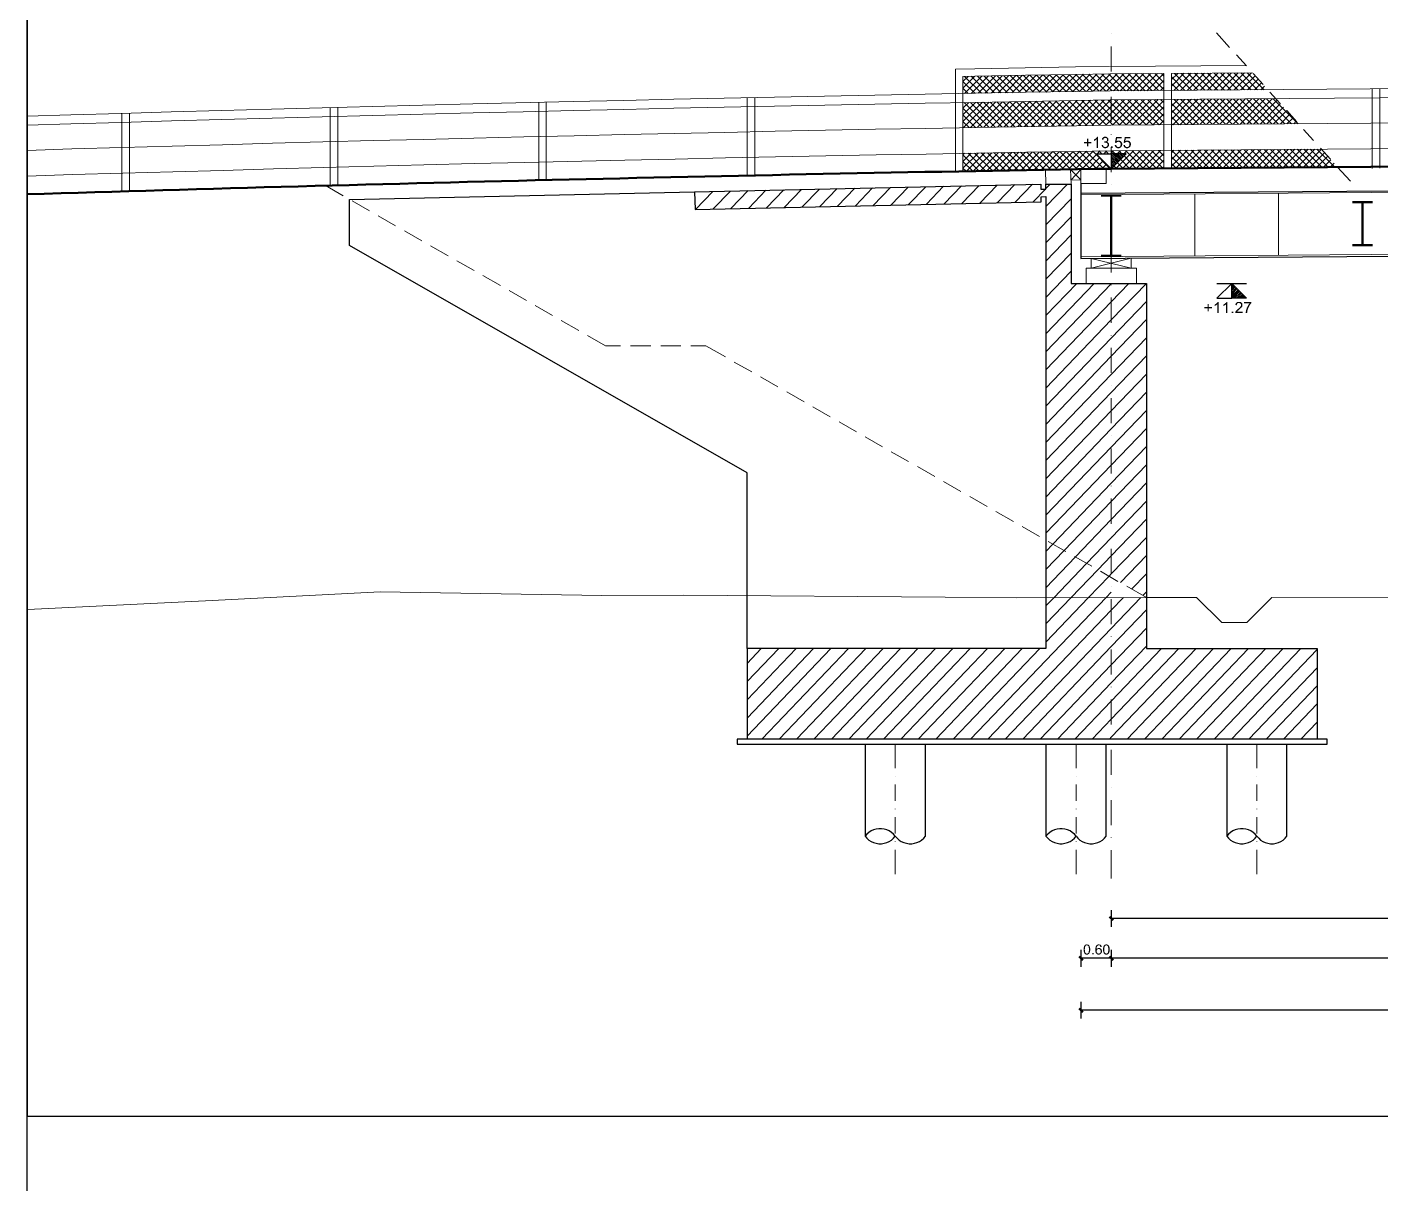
# Model space of a CAD drawing. Header units: millimetres. Extents: x 0.3 to 47.5, y 0.1 to 28.
# Drawn here: x 0.25 to 10.87, y 13.9 to 22.97 of the extents above; entities that cross this region are included whole.
import ezdxf

# ---------------------------------------------------------------- set-up
doc = ezdxf.new("R2010")
doc.units = ezdxf.units.MM
doc.layers.add('PDF _Geometria', color=7, linetype='Continuous')
doc.layers.add('PDF _Riempimenti solidi', color=7, linetype='Continuous')

msp = doc.modelspace()

# ---------------------------------------------------------------- hatches: boundary and pattern name
at = {"layer": 'PDF _Riempimenti solidi', "transparency": 33554559}
for points in [[(8.571, 22.092), (8.561, 22.092), (8.561, 22.067), (8.537, 22.067), (8.537, 22.057), (8.561, 22.057), (8.561, 22.033), (8.571, 22.033), (8.571, 22.057), (8.595, 22.057), (8.595, 22.067), (8.571, 22.067)], [(8.623, 22.089), (8.621, 22.088), (8.618, 22.087), (8.616, 22.086), (8.616, 22.075), (8.617, 22.075), (8.618, 22.076), (8.62, 22.077), (8.623, 22.078), (8.625, 22.079), (8.63, 22.082), (8.632, 22.084), (8.634, 22.085), (8.636, 22.087), (8.638, 22.088)], [(8.648, 22.107), (8.641, 22.107), (8.64, 22.106), (8.639, 22.103), (8.634, 22.098), (8.632, 22.096), (8.631, 22.095), (8.628, 22.093), (8.627, 22.092), (8.625, 22.091), (8.623, 22.089), (8.638, 22.088), (8.638, 22.019), (8.648, 22.019)], [(8.684, 22.1), (8.683, 22.098), (8.682, 22.097), (8.68, 22.094), (8.679, 22.092), (8.678, 22.09), (8.678, 22.087), (8.678, 22.085), (8.688, 22.083), (8.688, 22.084), (8.689, 22.087), (8.691, 22.092), (8.692, 22.093), (8.693, 22.095), (8.695, 22.096), (8.697, 22.097), (8.699, 22.098), (8.702, 22.098), (8.704, 22.099)], [(8.703, 22.107), (8.699, 22.107), (8.697, 22.107), (8.694, 22.107), (8.692, 22.106), (8.69, 22.104), (8.688, 22.103), (8.686, 22.102), (8.684, 22.1), (8.704, 22.099), (8.706, 22.099), (8.708, 22.098), (8.711, 22.097), (8.713, 22.097), (8.714, 22.095), (8.715, 22.094), (8.717, 22.092), (8.718, 22.09), (8.718, 22.087), (8.718, 22.082), (8.718, 22.079), (8.716, 22.077), (8.715, 22.075), (8.713, 22.074), (8.712, 22.073), (8.71, 22.072), (8.708, 22.072), (8.705, 22.071), (8.703, 22.071), (8.7, 22.07), (8.722, 22.069), (8.723, 22.071), (8.725, 22.072), (8.727, 22.074), (8.727, 22.076), (8.728, 22.077), (8.729, 22.08), (8.729, 22.089), (8.728, 22.092), (8.727, 22.094), (8.727, 22.097), (8.726, 22.097), (8.725, 22.098), (8.723, 22.101), (8.721, 22.102), (8.719, 22.103), (8.717, 22.105), (8.716, 22.105), (8.713, 22.107), (8.711, 22.107), (8.708, 22.107), (8.706, 22.107)], [(8.833, 22.106), (8.789, 22.106), (8.78, 22.061), (8.791, 22.059), (8.792, 22.061), (8.795, 22.064), (8.797, 22.066), (8.799, 22.067), (8.802, 22.067), (8.804, 22.068), (8.807, 22.068), (8.829, 22.07), (8.828, 22.072), (8.793, 22.072), (8.797, 22.096), (8.833, 22.096)], [(8.809, 22.077), (8.804, 22.077), (8.799, 22.076), (8.797, 22.075), (8.795, 22.073), (8.793, 22.072), (8.828, 22.072), (8.825, 22.072), (8.823, 22.074), (8.821, 22.075), (8.819, 22.076), (8.814, 22.077), (8.812, 22.077)], [(8.901, 22.106), (8.858, 22.106), (8.848, 22.061), (8.859, 22.059), (8.86, 22.061), (8.863, 22.064), (8.866, 22.066), (8.867, 22.067), (8.87, 22.067), (8.873, 22.068), (8.875, 22.068), (8.898, 22.07), (8.896, 22.072), (8.861, 22.072), (8.866, 22.096), (8.901, 22.096)], [(8.878, 22.077), (8.873, 22.077), (8.867, 22.076), (8.866, 22.075), (8.863, 22.073), (8.861, 22.072), (8.896, 22.072), (8.893, 22.072), (8.892, 22.074), (8.889, 22.075), (8.888, 22.076), (8.882, 22.077), (8.88, 22.077)], [(8.687, 22.044), (8.676, 22.042), (8.676, 22.041), (8.677, 22.039), (8.678, 22.037), (8.678, 22.034), (8.679, 22.032), (8.68, 22.03), (8.682, 22.028), (8.683, 22.026), (8.704, 22.027), (8.702, 22.027), (8.699, 22.027), (8.698, 22.028), (8.695, 22.029), (8.693, 22.031), (8.692, 22.032), (8.69, 22.034), (8.689, 22.036), (8.688, 22.038), (8.687, 22.041)], [(8.726, 22.062), (8.705, 22.062), (8.707, 22.062), (8.709, 22.062), (8.712, 22.061), (8.713, 22.06), (8.716, 22.059), (8.718, 22.057), (8.718, 22.056), (8.72, 22.054), (8.721, 22.052), (8.722, 22.05), (8.723, 22.047), (8.723, 22.042), (8.722, 22.04), (8.721, 22.037), (8.72, 22.036), (8.718, 22.033), (8.717, 22.032), (8.715, 22.03), (8.713, 22.029), (8.711, 22.027), (8.709, 22.027), (8.707, 22.027), (8.704, 22.027), (8.683, 22.026), (8.685, 22.024), (8.686, 22.023), (8.687, 22.022), (8.69, 22.021), (8.692, 22.02), (8.694, 22.019), (8.697, 22.018), (8.699, 22.018), (8.702, 22.017), (8.708, 22.017), (8.711, 22.018), (8.713, 22.019), (8.716, 22.019), (8.718, 22.02), (8.72, 22.022), (8.722, 22.022), (8.723, 22.024), (8.725, 22.026), (8.726, 22.026), (8.727, 22.027), (8.729, 22.03), (8.73, 22.032), (8.732, 22.033), (8.733, 22.036), (8.733, 22.038), (8.733, 22.04), (8.733, 22.042), (8.734, 22.045), (8.734, 22.046), (8.733, 22.048), (8.733, 22.051), (8.733, 22.053), (8.732, 22.056), (8.731, 22.057), (8.729, 22.059), (8.728, 22.062)], [(8.698, 22.071), (8.698, 22.061), (8.701, 22.062), (8.703, 22.062), (8.705, 22.062), (8.726, 22.062), (8.724, 22.064), (8.723, 22.065), (8.72, 22.067), (8.718, 22.067), (8.719, 22.068), (8.722, 22.069), (8.7, 22.07)], [(8.79, 22.043), (8.778, 22.042), (8.778, 22.041), (8.779, 22.038), (8.78, 22.036), (8.781, 22.034), (8.782, 22.032), (8.782, 22.03), (8.784, 22.027), (8.786, 22.026), (8.788, 22.024), (8.788, 22.023), (8.791, 22.022), (8.793, 22.021), (8.794, 22.02), (8.797, 22.019), (8.799, 22.018), (8.802, 22.018), (8.804, 22.017), (8.81, 22.017), (8.812, 22.018), (8.814, 22.018), (8.817, 22.019), (8.819, 22.02), (8.821, 22.021), (8.823, 22.022), (8.827, 22.025), (8.828, 22.027), (8.804, 22.027), (8.802, 22.027), (8.8, 22.028), (8.797, 22.029), (8.796, 22.031), (8.794, 22.032), (8.793, 22.034), (8.792, 22.036), (8.791, 22.038), (8.79, 22.041)], [(8.829, 22.07), (8.807, 22.068), (8.808, 22.068), (8.81, 22.067), (8.812, 22.067), (8.814, 22.067), (8.817, 22.066), (8.818, 22.064), (8.82, 22.062), (8.821, 22.062), (8.823, 22.06), (8.823, 22.058), (8.824, 22.056), (8.825, 22.053), (8.825, 22.051), (8.826, 22.048), (8.825, 22.045), (8.825, 22.042), (8.824, 22.041), (8.823, 22.038), (8.823, 22.036), (8.822, 22.034), (8.82, 22.032), (8.82, 22.032), (8.818, 22.03), (8.816, 22.029), (8.814, 22.028), (8.812, 22.027), (8.809, 22.027), (8.807, 22.027), (8.828, 22.027), (8.83, 22.028), (8.83, 22.029), (8.832, 22.031), (8.833, 22.032), (8.834, 22.035), (8.835, 22.037), (8.836, 22.039), (8.836, 22.042), (8.837, 22.044), (8.837, 22.055), (8.835, 22.06), (8.834, 22.062), (8.833, 22.064), (8.832, 22.066), (8.831, 22.068)], [(8.858, 22.043), (8.847, 22.042), (8.847, 22.041), (8.848, 22.038), (8.848, 22.036), (8.849, 22.034), (8.85, 22.032), (8.851, 22.03), (8.852, 22.027), (8.854, 22.026), (8.856, 22.024), (8.857, 22.023), (8.859, 22.022), (8.861, 22.021), (8.863, 22.02), (8.865, 22.019), (8.867, 22.018), (8.87, 22.018), (8.873, 22.017), (8.878, 22.017), (8.881, 22.018), (8.882, 22.018), (8.885, 22.019), (8.888, 22.02), (8.889, 22.021), (8.892, 22.022), (8.897, 22.027), (8.873, 22.027), (8.87, 22.027), (8.868, 22.028), (8.866, 22.029), (8.864, 22.031), (8.863, 22.032), (8.862, 22.034), (8.86, 22.036), (8.859, 22.038), (8.858, 22.041)], [(8.898, 22.07), (8.875, 22.068), (8.876, 22.068), (8.878, 22.067), (8.881, 22.067), (8.882, 22.067), (8.885, 22.066), (8.887, 22.064), (8.888, 22.062), (8.889, 22.062), (8.891, 22.06), (8.892, 22.058), (8.893, 22.056), (8.893, 22.053), (8.893, 22.051), (8.894, 22.048), (8.893, 22.045), (8.893, 22.042), (8.893, 22.041), (8.892, 22.038), (8.891, 22.036), (8.89, 22.034), (8.888, 22.032), (8.888, 22.032), (8.886, 22.03), (8.884, 22.029), (8.882, 22.028), (8.88, 22.027), (8.878, 22.027), (8.875, 22.027), (8.897, 22.027), (8.898, 22.028), (8.898, 22.029), (8.9, 22.031), (8.902, 22.032), (8.903, 22.035), (8.903, 22.037), (8.904, 22.039), (8.904, 22.042), (8.905, 22.044), (8.905, 22.055), (8.903, 22.06), (8.903, 22.062), (8.902, 22.064), (8.9, 22.066), (8.899, 22.068)], [(9.593, 20.813), (9.586, 20.813), (9.585, 20.812), (9.584, 20.809), (9.579, 20.804), (9.577, 20.802), (9.576, 20.801), (9.573, 20.799), (9.572, 20.797), (9.57, 20.797), (9.568, 20.795), (9.583, 20.794), (9.583, 20.725), (9.593, 20.725)], [(9.662, 20.813), (9.654, 20.813), (9.653, 20.812), (9.653, 20.809), (9.648, 20.804), (9.645, 20.802), (9.644, 20.801), (9.642, 20.799), (9.64, 20.797), (9.638, 20.797), (9.636, 20.795), (9.651, 20.794), (9.651, 20.725), (9.662, 20.725)], [(9.775, 20.805), (9.753, 20.805), (9.753, 20.805), (9.757, 20.804), (9.758, 20.804), (9.761, 20.802), (9.763, 20.802), (9.764, 20.8), (9.765, 20.8), (9.767, 20.798), (9.768, 20.797), (9.768, 20.794), (9.769, 20.792), (9.769, 20.787), (9.768, 20.786), (9.768, 20.783), (9.767, 20.781), (9.766, 20.778), (9.764, 20.777), (9.763, 20.775), (9.762, 20.773), (9.761, 20.772), (9.756, 20.767), (9.754, 20.766), (9.752, 20.763), (9.749, 20.762), (9.748, 20.76), (9.745, 20.757), (9.742, 20.756), (9.741, 20.754), (9.738, 20.752), (9.735, 20.749), (9.733, 20.747), (9.732, 20.746), (9.731, 20.744), (9.729, 20.743), (9.727, 20.741), (9.727, 20.739), (9.725, 20.737), (9.724, 20.735), (9.723, 20.732), (9.723, 20.73), (9.723, 20.727), (9.722, 20.725), (9.781, 20.725), (9.781, 20.736), (9.738, 20.736), (9.738, 20.737), (9.74, 20.739), (9.742, 20.742), (9.742, 20.742), (9.743, 20.743), (9.745, 20.744), (9.747, 20.746), (9.749, 20.748), (9.752, 20.75), (9.754, 20.752), (9.755, 20.753), (9.757, 20.755), (9.759, 20.757), (9.762, 20.759), (9.767, 20.764), (9.768, 20.765), (9.77, 20.767), (9.771, 20.768), (9.772, 20.768), (9.773, 20.771), (9.775, 20.772), (9.776, 20.775), (9.778, 20.777), (9.778, 20.778), (9.778, 20.779), (9.78, 20.784), (9.78, 20.794), (9.779, 20.797), (9.778, 20.799), (9.778, 20.801), (9.776, 20.803)], [(9.753, 20.813), (9.745, 20.813), (9.742, 20.812), (9.741, 20.812), (9.738, 20.811), (9.737, 20.81), (9.734, 20.808), (9.733, 20.807), (9.732, 20.806), (9.73, 20.804), (9.728, 20.802), (9.727, 20.8), (9.727, 20.798), (9.726, 20.796), (9.725, 20.793), (9.724, 20.791), (9.724, 20.788), (9.735, 20.787), (9.735, 20.789), (9.736, 20.792), (9.737, 20.794), (9.738, 20.797), (9.738, 20.798), (9.74, 20.8), (9.741, 20.801), (9.743, 20.802), (9.745, 20.803), (9.748, 20.804), (9.75, 20.804), (9.753, 20.805), (9.775, 20.805), (9.773, 20.807), (9.771, 20.808), (9.769, 20.809), (9.768, 20.811), (9.765, 20.812), (9.763, 20.812), (9.761, 20.812), (9.758, 20.813), (9.756, 20.813)], [(9.85, 20.812), (9.793, 20.812), (9.793, 20.802), (9.836, 20.802), (9.835, 20.801), (9.834, 20.799), (9.831, 20.796), (9.83, 20.794), (9.828, 20.792), (9.827, 20.79), (9.826, 20.787), (9.824, 20.786), (9.823, 20.783), (9.822, 20.781), (9.82, 20.778), (9.82, 20.777), (9.818, 20.776), (9.818, 20.773), (9.817, 20.771), (9.815, 20.768), (9.814, 20.767), (9.813, 20.764), (9.812, 20.762), (9.812, 20.759), (9.811, 20.757), (9.81, 20.755), (9.81, 20.752), (9.809, 20.75), (9.808, 20.749), (9.808, 20.747), (9.808, 20.743), (9.807, 20.741), (9.807, 20.738), (9.806, 20.736), (9.806, 20.733), (9.805, 20.732), (9.805, 20.725), (9.816, 20.725), (9.816, 20.727), (9.817, 20.73), (9.817, 20.732), (9.818, 20.735), (9.818, 20.737), (9.818, 20.74), (9.818, 20.742), (9.819, 20.745), (9.819, 20.747), (9.82, 20.749), (9.821, 20.75), (9.821, 20.752), (9.822, 20.755), (9.823, 20.757), (9.823, 20.76), (9.824, 20.762), (9.825, 20.764), (9.827, 20.767), (9.828, 20.768), (9.828, 20.771), (9.829, 20.773), (9.831, 20.776), (9.832, 20.777), (9.833, 20.78), (9.834, 20.782), (9.836, 20.784), (9.837, 20.787), (9.838, 20.789), (9.84, 20.791), (9.841, 20.793), (9.844, 20.797), (9.845, 20.799), (9.848, 20.802), (9.85, 20.803)], [(9.516, 20.797), (9.506, 20.797), (9.506, 20.773), (9.482, 20.773), (9.482, 20.763), (9.506, 20.763), (9.506, 20.739), (9.516, 20.739), (9.516, 20.763), (9.54, 20.763), (9.54, 20.773), (9.516, 20.773)], [(9.568, 20.795), (9.566, 20.794), (9.563, 20.792), (9.561, 20.792), (9.561, 20.781), (9.562, 20.781), (9.563, 20.782), (9.565, 20.782), (9.568, 20.784), (9.57, 20.785), (9.575, 20.788), (9.578, 20.79), (9.579, 20.791), (9.583, 20.794)], [(9.636, 20.795), (9.634, 20.794), (9.632, 20.792), (9.629, 20.792), (9.629, 20.781), (9.63, 20.781), (9.632, 20.782), (9.633, 20.782), (9.636, 20.784), (9.638, 20.785), (9.643, 20.788), (9.646, 20.79), (9.648, 20.791), (9.651, 20.794)], [(8.543, 15.77), (8.542, 15.768), (8.54, 15.767), (8.539, 15.765), (8.538, 15.762), (8.538, 15.761), (8.538, 15.76), (8.537, 15.758), (8.537, 15.757), (8.536, 15.754), (8.536, 15.752), (8.535, 15.75), (8.535, 15.741), (8.534, 15.738), (8.534, 15.737), (8.535, 15.734), (8.535, 15.726), (8.536, 15.724), (8.536, 15.722), (8.537, 15.719), (8.537, 15.717), (8.538, 15.716), (8.538, 15.713), (8.539, 15.712), (8.54, 15.71), (8.541, 15.708), (8.542, 15.707), (8.543, 15.706), (8.543, 15.705), (8.56, 15.706), (8.558, 15.706), (8.556, 15.707), (8.554, 15.707), (8.553, 15.709), (8.551, 15.71), (8.549, 15.712), (8.548, 15.713), (8.547, 15.715), (8.547, 15.717), (8.547, 15.718), (8.546, 15.72), (8.546, 15.722), (8.545, 15.724), (8.545, 15.732), (8.544, 15.735), (8.544, 15.742), (8.545, 15.746), (8.545, 15.751), (8.546, 15.752), (8.546, 15.755), (8.547, 15.757), (8.547, 15.759), (8.547, 15.761), (8.548, 15.762), (8.548, 15.763), (8.549, 15.765), (8.551, 15.766), (8.554, 15.769), (8.556, 15.77), (8.56, 15.77)], [(8.56, 15.778), (8.558, 15.778), (8.556, 15.777), (8.553, 15.777), (8.552, 15.777), (8.549, 15.776), (8.547, 15.775), (8.546, 15.773), (8.544, 15.772), (8.543, 15.77), (8.563, 15.77), (8.565, 15.769), (8.567, 15.768), (8.568, 15.767), (8.572, 15.764), (8.572, 15.763), (8.573, 15.762), (8.573, 15.761), (8.573, 15.759), (8.574, 15.757), (8.574, 15.756), (8.575, 15.754), (8.575, 15.752), (8.576, 15.749), (8.576, 15.726), (8.575, 15.724), (8.575, 15.722), (8.574, 15.72), (8.574, 15.717), (8.573, 15.716), (8.573, 15.715), (8.573, 15.713), (8.572, 15.712), (8.571, 15.712), (8.569, 15.71), (8.568, 15.708), (8.566, 15.707), (8.564, 15.707), (8.562, 15.706), (8.56, 15.706), (8.543, 15.705), (8.545, 15.703), (8.546, 15.702), (8.547, 15.701), (8.55, 15.7), (8.552, 15.699), (8.553, 15.698), (8.556, 15.698), (8.558, 15.697), (8.561, 15.697), (8.562, 15.698), (8.568, 15.698), (8.569, 15.699), (8.571, 15.7), (8.573, 15.702), (8.574, 15.702), (8.575, 15.702), (8.577, 15.704), (8.578, 15.706), (8.579, 15.707), (8.58, 15.709), (8.582, 15.712), (8.583, 15.713), (8.583, 15.716), (8.583, 15.717), (8.584, 15.72), (8.585, 15.722), (8.585, 15.726), (8.586, 15.728), (8.586, 15.747), (8.585, 15.749), (8.585, 15.753), (8.584, 15.755), (8.584, 15.757), (8.583, 15.758), (8.583, 15.761), (8.583, 15.762), (8.581, 15.765), (8.58, 15.767), (8.579, 15.768), (8.578, 15.77), (8.577, 15.772), (8.573, 15.775), (8.572, 15.776), (8.571, 15.776), (8.569, 15.777), (8.567, 15.777), (8.565, 15.777), (8.562, 15.778)], [(8.636, 15.771), (8.634, 15.769), (8.633, 15.767), (8.632, 15.767), (8.632, 15.765), (8.631, 15.763), (8.63, 15.762), (8.629, 15.759), (8.628, 15.756), (8.628, 15.753), (8.627, 15.752), (8.627, 15.747), (8.626, 15.744), (8.626, 15.727), (8.627, 15.725), (8.627, 15.722), (8.628, 15.72), (8.628, 15.718), (8.628, 15.716), (8.63, 15.712), (8.631, 15.711), (8.632, 15.709), (8.632, 15.708), (8.633, 15.707), (8.634, 15.706), (8.636, 15.704), (8.638, 15.703), (8.639, 15.702), (8.641, 15.701), (8.643, 15.7), (8.644, 15.699), (8.647, 15.698), (8.648, 15.698), (8.651, 15.697), (8.653, 15.697), (8.656, 15.698), (8.66, 15.698), (8.662, 15.699), (8.664, 15.7), (8.666, 15.701), (8.666, 15.702), (8.668, 15.702), (8.669, 15.704), (8.671, 15.706), (8.651, 15.706), (8.649, 15.707), (8.647, 15.707), (8.645, 15.708), (8.644, 15.708), (8.643, 15.71), (8.642, 15.712), (8.64, 15.713), (8.639, 15.715), (8.638, 15.716), (8.638, 15.718), (8.638, 15.72), (8.637, 15.722), (8.637, 15.725), (8.638, 15.727), (8.638, 15.73), (8.638, 15.732), (8.639, 15.733), (8.64, 15.736), (8.642, 15.737), (8.643, 15.738), (8.644, 15.739), (8.635, 15.74), (8.636, 15.741), (8.636, 15.751), (8.637, 15.752), (8.637, 15.755), (8.638, 15.757), (8.638, 15.758), (8.639, 15.759), (8.64, 15.762), (8.641, 15.763), (8.643, 15.765), (8.644, 15.767), (8.645, 15.767), (8.648, 15.769), (8.649, 15.77), (8.653, 15.77)], [(8.654, 15.75), (8.65, 15.75), (8.648, 15.749), (8.646, 15.748), (8.644, 15.747), (8.643, 15.747), (8.642, 15.746), (8.64, 15.745), (8.637, 15.742), (8.635, 15.74), (8.644, 15.739), (8.647, 15.741), (8.648, 15.741), (8.65, 15.742), (8.653, 15.742), (8.671, 15.743), (8.67, 15.744), (8.668, 15.746), (8.665, 15.747), (8.663, 15.748), (8.661, 15.749), (8.659, 15.75), (8.657, 15.75)], [(8.654, 15.778), (8.651, 15.778), (8.648, 15.777), (8.646, 15.777), (8.644, 15.777), (8.643, 15.776), (8.641, 15.775), (8.639, 15.773), (8.638, 15.772), (8.636, 15.771), (8.653, 15.77), (8.657, 15.77), (8.66, 15.769), (8.662, 15.767), (8.663, 15.766), (8.664, 15.764), (8.665, 15.762), (8.666, 15.76), (8.667, 15.757), (8.677, 15.758), (8.676, 15.76), (8.676, 15.762), (8.675, 15.764), (8.674, 15.767), (8.673, 15.768), (8.672, 15.77), (8.671, 15.772), (8.669, 15.773), (8.668, 15.774), (8.667, 15.775), (8.665, 15.776), (8.663, 15.777), (8.661, 15.777), (8.658, 15.777), (8.657, 15.778)], [(8.671, 15.743), (8.653, 15.742), (8.657, 15.742), (8.658, 15.741), (8.66, 15.74), (8.662, 15.738), (8.663, 15.737), (8.664, 15.737), (8.665, 15.735), (8.666, 15.733), (8.667, 15.731), (8.668, 15.729), (8.668, 15.717), (8.667, 15.716), (8.666, 15.714), (8.665, 15.712), (8.663, 15.711), (8.663, 15.71), (8.661, 15.708), (8.659, 15.707), (8.657, 15.707), (8.655, 15.706), (8.653, 15.706), (8.671, 15.706), (8.672, 15.707), (8.673, 15.709), (8.675, 15.711), (8.675, 15.712), (8.676, 15.714), (8.677, 15.716), (8.678, 15.718), (8.678, 15.73), (8.677, 15.732), (8.677, 15.734), (8.676, 15.737), (8.675, 15.738), (8.673, 15.74), (8.672, 15.742)], [(8.695, 15.77), (8.694, 15.768), (8.693, 15.767), (8.692, 15.765), (8.691, 15.762), (8.69, 15.761), (8.69, 15.76), (8.689, 15.758), (8.689, 15.757), (8.688, 15.754), (8.688, 15.752), (8.687, 15.75), (8.687, 15.741), (8.687, 15.738), (8.687, 15.737), (8.687, 15.734), (8.687, 15.726), (8.688, 15.724), (8.688, 15.722), (8.689, 15.719), (8.689, 15.717), (8.69, 15.716), (8.691, 15.713), (8.693, 15.71), (8.693, 15.708), (8.694, 15.707), (8.695, 15.706), (8.696, 15.705), (8.713, 15.706), (8.71, 15.706), (8.708, 15.707), (8.707, 15.707), (8.705, 15.709), (8.703, 15.71), (8.702, 15.712), (8.701, 15.713), (8.7, 15.715), (8.699, 15.717), (8.699, 15.718), (8.698, 15.72), (8.698, 15.722), (8.698, 15.724), (8.698, 15.732), (8.697, 15.735), (8.697, 15.742), (8.698, 15.746), (8.698, 15.751), (8.698, 15.752), (8.698, 15.755), (8.699, 15.757), (8.699, 15.759), (8.7, 15.761), (8.701, 15.762), (8.701, 15.763), (8.702, 15.765), (8.703, 15.766), (8.705, 15.767), (8.707, 15.769), (8.708, 15.77), (8.713, 15.77)], [(8.713, 15.778), (8.71, 15.778), (8.708, 15.777), (8.706, 15.777), (8.704, 15.777), (8.702, 15.776), (8.7, 15.775), (8.695, 15.77), (8.716, 15.77), (8.718, 15.769), (8.719, 15.768), (8.721, 15.767), (8.723, 15.766), (8.724, 15.764), (8.724, 15.763), (8.725, 15.762), (8.726, 15.761), (8.726, 15.759), (8.727, 15.757), (8.727, 15.756), (8.727, 15.754), (8.727, 15.752), (8.728, 15.749), (8.728, 15.726), (8.727, 15.724), (8.727, 15.722), (8.727, 15.72), (8.727, 15.717), (8.726, 15.716), (8.725, 15.715), (8.725, 15.713), (8.724, 15.712), (8.723, 15.712), (8.72, 15.708), (8.718, 15.707), (8.717, 15.707), (8.715, 15.706), (8.713, 15.706), (8.696, 15.705), (8.698, 15.703), (8.698, 15.702), (8.7, 15.701), (8.703, 15.7), (8.704, 15.699), (8.706, 15.698), (8.708, 15.698), (8.71, 15.697), (8.713, 15.697), (8.715, 15.698), (8.72, 15.698), (8.722, 15.699), (8.723, 15.7), (8.726, 15.702), (8.727, 15.702), (8.727, 15.702), (8.729, 15.704), (8.73, 15.706), (8.732, 15.707), (8.733, 15.709), (8.734, 15.712), (8.735, 15.713), (8.736, 15.716), (8.736, 15.717), (8.737, 15.72), (8.738, 15.722), (8.738, 15.726), (8.738, 15.728), (8.738, 15.747), (8.738, 15.749), (8.738, 15.753), (8.737, 15.755), (8.737, 15.757), (8.736, 15.758), (8.735, 15.761), (8.735, 15.762), (8.733, 15.765), (8.733, 15.767), (8.732, 15.768), (8.731, 15.77), (8.727, 15.773), (8.726, 15.775), (8.724, 15.776), (8.723, 15.776), (8.722, 15.777), (8.719, 15.777), (8.718, 15.777), (8.715, 15.778)]]:
    msp.add_hatch(color=256, dxfattribs=at).paths.add_polyline_path(points)

# ---------------------------------------------------------------- linework, layer by layer
at = {"layer": 'PDF _Geometria', "lineweight": 25}
for points in [[(0.252, 27.968), (0.252, 14.432), (47.486, 14.432), (47.486, 27.968)], [(0.252, 27.968), (47.486, 27.968), (47.485, 0.137), (0.252, 0.116)], [(8.751, 21.973), (8.751, 21.857), (8.867, 21.973)], [(5.488, 21.538), (8.202, 21.598), (8.201, 21.637), (8.239, 21.638), (8.239, 18.096), (5.897, 18.096), (5.897, 19.474), (2.779, 21.256), (2.779, 21.617), (5.484, 21.676)], [(9.696, 20.842), (9.696, 20.958), (9.812, 20.842)], [(10.444, 17.387), (5.818, 17.387), (5.818, 17.348), (10.444, 17.348)]]:
    msp.add_lwpolyline(points, close=True, dxfattribs=at)
at = {"layer": 'PDF _Geometria', "lineweight": 9}
for points in [[(8.751, 22.913), (8.751, 22.914)], [(9.576, 22.922), (9.678, 22.808)], [(8.751, 22.815), (8.751, 22.618)], [(9.732, 22.75), (9.811, 22.662)], [(7.53, 22.445), (7.53, 22.638), (7.683, 22.641), (8.077, 22.648), (8.471, 22.655), (8.738, 22.659)], [(8.745, 22.659), (9.806, 22.667)], [(9.223, 21.86), (9.223, 22.47), (9.223, 22.604), (9.858, 22.609)], [(9.505, 22.472), (9.639, 22.607)], [(9.558, 22.472), (9.692, 22.607)], [(9.61, 22.473), (9.745, 22.608)], [(9.663, 22.473), (9.797, 22.608)], [(9.795, 22.474), (9.663, 22.607)], [(9.847, 22.475), (9.714, 22.607)], [(9.715, 22.474), (9.85, 22.608)], [(9.899, 22.475), (9.766, 22.608)], [(9.951, 22.476), (9.818, 22.608)], [(0.253, 22.268), (0.594, 22.279), (0.988, 22.29), (1.382, 22.302), (1.776, 22.312), (2.169, 22.324), (2.564, 22.334), (2.958, 22.345), (3.746, 22.365), (4.534, 22.383), (4.928, 22.392), (5.322, 22.402), (5.717, 22.41), (6.11, 22.418), (6.504, 22.426), (6.898, 22.434), (7.293, 22.442), (7.687, 22.448), (8.08, 22.456), (8.474, 22.462), (8.743, 22.467), (18.595, 22.542), (31.599, 22.392)], [(7.589, 21.837), (7.589, 22.447), (7.589, 22.581), (7.684, 22.582), (8.078, 22.589), (8.472, 22.596), (8.739, 22.6)], [(7.63, 22.447), (7.589, 22.488), (7.683, 22.582)], [(7.589, 22.541), (7.63, 22.581)], [(7.682, 22.448), (7.589, 22.54)], [(7.6, 22.447), (7.737, 22.583)], [(7.733, 22.449), (7.601, 22.581)], [(7.653, 22.447), (7.789, 22.584)], [(7.784, 22.45), (7.653, 22.582)], [(7.835, 22.451), (7.703, 22.582)], [(7.707, 22.448), (7.843, 22.585)], [(7.887, 22.452), (7.755, 22.583)], [(7.759, 22.45), (7.896, 22.586)], [(7.937, 22.452), (7.806, 22.584)], [(7.812, 22.451), (7.949, 22.587)], [(7.989, 22.454), (7.858, 22.585)], [(7.866, 22.452), (8.003, 22.588)], [(8.04, 22.455), (7.908, 22.586)], [(7.919, 22.452), (8.055, 22.589)], [(8.092, 22.456), (7.96, 22.587)], [(7.973, 22.453), (8.108, 22.59)], [(8.143, 22.457), (8.011, 22.588)], [(8.025, 22.454), (8.162, 22.591)], [(8.194, 22.457), (8.062, 22.589)], [(8.078, 22.456), (8.215, 22.592)], [(8.246, 22.458), (8.114, 22.59)], [(8.132, 22.457), (8.268, 22.592), (8.399, 22.461)], [(8.297, 22.459), (8.165, 22.591)], [(8.185, 22.457), (8.321, 22.593)], [(8.348, 22.46), (8.217, 22.592)], [(8.238, 22.458), (8.374, 22.594)], [(8.291, 22.459), (8.427, 22.595)], [(8.451, 22.462), (8.319, 22.593)], [(8.344, 22.46), (8.48, 22.596)], [(8.503, 22.462), (8.371, 22.594)], [(8.397, 22.461), (8.533, 22.597)], [(8.553, 22.463), (8.422, 22.595)], [(8.45, 22.462), (8.586, 22.597)], [(8.605, 22.464), (8.473, 22.596)], [(8.503, 22.462), (8.639, 22.598)], [(8.656, 22.465), (8.524, 22.597)], [(8.556, 22.463), (8.693, 22.599)], [(8.708, 22.466), (8.576, 22.597)], [(8.609, 22.464), (8.745, 22.6), (9.164, 22.603), (9.164, 22.47), (9.164, 21.859)], [(8.759, 22.467), (8.751, 22.475), (8.628, 22.598)], [(8.663, 22.465), (8.751, 22.554), (8.797, 22.601)], [(8.811, 22.467), (8.751, 22.527), (8.678, 22.599)], [(8.715, 22.466), (8.751, 22.502), (8.851, 22.601)], [(8.863, 22.467), (8.751, 22.579), (8.73, 22.6)], [(8.751, 22.519), (8.751, 22.52)], [(8.768, 22.467), (8.903, 22.602)], [(8.914, 22.467), (8.782, 22.601)], [(8.821, 22.467), (8.956, 22.602)], [(8.967, 22.468), (8.833, 22.601)], [(8.873, 22.467), (9.008, 22.602)], [(9.018, 22.468), (8.885, 22.602)], [(8.926, 22.467), (9.061, 22.602)], [(9.07, 22.469), (8.937, 22.602)], [(8.978, 22.468), (9.113, 22.603)], [(9.122, 22.469), (8.989, 22.602)], [(9.031, 22.468), (9.164, 22.602)], [(9.164, 22.479), (9.041, 22.602)], [(9.084, 22.469), (9.164, 22.549)], [(9.164, 22.532), (9.093, 22.603)], [(9.164, 22.583), (9.144, 22.603)], [(9.223, 22.504), (9.324, 22.605)], [(9.223, 22.557), (9.272, 22.604)], [(9.329, 22.471), (9.223, 22.577)], [(9.278, 22.471), (9.223, 22.524)], [(9.242, 22.47), (9.377, 22.605)], [(9.381, 22.472), (9.248, 22.604)], [(9.294, 22.471), (9.429, 22.606)], [(9.433, 22.472), (9.3, 22.604)], [(9.347, 22.471), (9.482, 22.606)], [(9.484, 22.472), (9.352, 22.605)], [(9.399, 22.472), (9.534, 22.607)], [(9.536, 22.472), (9.403, 22.605)], [(9.452, 22.472), (9.587, 22.607)], [(9.588, 22.472), (9.455, 22.606)], [(9.64, 22.473), (9.507, 22.606)], [(9.692, 22.473), (9.559, 22.607)], [(9.743, 22.474), (9.611, 22.607)], [(9.768, 22.474), (9.879, 22.586)], [(9.82, 22.475), (9.904, 22.558)], [(9.863, 22.603), (9.943, 22.516)], [(9.873, 22.475), (9.929, 22.531)], [(9.925, 22.476), (9.953, 22.503)], [(0.253, 22.197), (0.596, 22.208), (0.99, 22.219), (1.384, 22.231), (1.778, 22.242), (2.172, 22.253), (2.566, 22.263), (2.959, 22.274), (3.353, 22.284), (3.748, 22.294), (4.142, 22.303), (4.536, 22.312), (4.929, 22.322), (5.323, 22.331), (6.112, 22.347), (6.506, 22.355), (6.899, 22.362), (7.293, 22.37), (7.687, 22.377), (8.082, 22.385), (8.476, 22.392), (8.744, 22.396), (18.595, 22.471), (31.597, 22.321)], [(5.897, 21.803), (5.897, 22.413)], [(5.956, 21.804), (5.956, 22.415)], [(7.53, 21.835), (7.53, 22.446)], [(8.549, 22.196), (8.749, 22.396)], [(8.802, 22.396), (8.751, 22.345), (8.602, 22.197)], [(8.855, 22.397), (8.751, 22.292), (8.656, 22.197)], [(8.907, 22.397), (8.751, 22.241), (8.708, 22.198)], [(8.751, 22.421), (8.751, 22.224)], [(8.762, 22.199), (8.96, 22.397)], [(8.973, 22.201), (8.778, 22.396)], [(8.814, 22.199), (9.013, 22.397)], [(9.025, 22.201), (8.829, 22.396)], [(8.867, 22.2), (9.065, 22.398)], [(8.882, 22.397), (9.077, 22.202), (9.164, 22.288)], [(8.919, 22.2), (9.117, 22.398)], [(9.128, 22.202), (8.933, 22.397)], [(9.164, 22.218), (8.985, 22.397)], [(9.164, 22.27), (9.037, 22.397)], [(9.164, 22.322), (9.088, 22.398)], [(9.137, 22.469), (9.164, 22.497)], [(9.164, 22.375), (9.14, 22.398)], [(9.225, 22.47), (9.223, 22.472)], [(9.223, 22.243), (9.381, 22.401)], [(9.223, 22.347), (9.275, 22.4)], [(9.223, 22.295), (9.328, 22.4)], [(9.235, 22.202), (9.433, 22.401)], [(9.439, 22.204), (9.244, 22.399)], [(9.288, 22.202), (9.486, 22.401)], [(9.491, 22.204), (9.296, 22.4)], [(9.34, 22.203), (9.538, 22.402)], [(9.543, 22.205), (9.348, 22.4)], [(9.393, 22.203), (9.591, 22.402)], [(9.595, 22.205), (9.399, 22.401)], [(9.445, 22.204), (9.643, 22.402)], [(9.647, 22.206), (9.451, 22.401)], [(9.498, 22.204), (9.696, 22.402)], [(9.698, 22.206), (9.503, 22.402)], [(9.55, 22.205), (9.749, 22.403)], [(9.75, 22.207), (9.555, 22.402)], [(9.603, 22.205), (9.802, 22.403)], [(9.802, 22.207), (9.607, 22.402)], [(9.656, 22.206), (9.854, 22.404)], [(9.853, 22.207), (9.658, 22.402)], [(9.708, 22.206), (9.907, 22.404)], [(9.906, 22.207), (9.71, 22.403)], [(9.761, 22.207), (9.959, 22.405)], [(9.958, 22.208), (9.762, 22.403)], [(9.813, 22.207), (10.012, 22.405)], [(10.009, 22.208), (9.814, 22.403)], [(10.061, 22.208), (9.866, 22.404)], [(10.113, 22.209), (9.918, 22.404)], [(10.164, 22.209), (9.969, 22.405)], [(9.978, 22.476), (9.978, 22.477)], [(9.995, 22.457), (10.074, 22.37)], [(10.217, 22.21), (10.021, 22.405)], [(10.798, 21.859), (10.798, 22.482)], [(10.858, 21.86), (10.858, 22.482)], [(0.995, 21.68), (0.995, 22.291)], [(1.054, 21.682), (1.054, 22.292)], [(2.628, 21.726), (2.628, 22.336)], [(2.687, 21.727), (2.687, 22.337)], [(4.263, 21.767), (4.263, 22.377)], [(4.322, 21.768), (4.322, 22.378)], [(7.589, 22.227), (7.741, 22.378)], [(7.739, 22.182), (7.589, 22.332), (7.634, 22.377)], [(7.687, 22.181), (7.589, 22.279), (7.687, 22.377)], [(7.593, 22.179), (7.793, 22.379)], [(7.791, 22.182), (7.597, 22.376)], [(7.647, 22.18), (7.847, 22.38)], [(7.842, 22.183), (7.648, 22.377)], [(7.699, 22.181), (7.9, 22.382)], [(7.893, 22.184), (7.7, 22.377)], [(7.944, 22.185), (7.751, 22.378)], [(7.753, 22.182), (7.953, 22.382)], [(7.996, 22.186), (7.803, 22.379)], [(7.806, 22.182), (8.006, 22.383)], [(8.047, 22.187), (7.853, 22.381)], [(7.859, 22.183), (8.059, 22.384)], [(8.098, 22.188), (7.905, 22.382)], [(7.912, 22.185), (8.113, 22.385)], [(8.149, 22.189), (7.956, 22.382)], [(7.965, 22.186), (8.166, 22.386)], [(8.201, 22.19), (8.007, 22.383)], [(8.018, 22.187), (8.218, 22.387)], [(8.253, 22.191), (8.058, 22.384)], [(8.072, 22.187), (8.272, 22.387)], [(8.303, 22.192), (8.11, 22.385)], [(8.125, 22.188), (8.325, 22.388)], [(8.355, 22.192), (8.161, 22.386)], [(8.178, 22.189), (8.378, 22.39)], [(8.406, 22.193), (8.213, 22.387)], [(8.231, 22.19), (8.431, 22.391)], [(8.458, 22.194), (8.264, 22.387)], [(8.284, 22.191), (8.484, 22.392)], [(8.509, 22.195), (8.315, 22.388)], [(8.337, 22.192), (8.538, 22.392)], [(8.56, 22.196), (8.367, 22.389)], [(8.39, 22.193), (8.59, 22.393)], [(8.612, 22.197), (8.418, 22.39)], [(8.443, 22.194), (8.643, 22.394)], [(8.663, 22.197), (8.469, 22.391)], [(8.497, 22.195), (8.697, 22.395)], [(8.714, 22.198), (8.521, 22.392)], [(8.572, 22.392), (8.751, 22.213), (8.766, 22.199)], [(8.623, 22.393), (8.751, 22.266), (8.818, 22.199)], [(8.675, 22.394), (8.751, 22.318), (8.869, 22.2)], [(8.921, 22.2), (8.751, 22.37), (8.726, 22.395)], [(8.972, 22.201), (9.164, 22.392)], [(9.024, 22.201), (9.164, 22.341)], [(9.388, 22.203), (9.223, 22.367)], [(9.336, 22.203), (9.223, 22.316)], [(9.866, 22.207), (10.053, 22.394)], [(9.918, 22.207), (10.078, 22.367)], [(9.971, 22.208), (10.102, 22.339)], [(10.024, 22.208), (10.128, 22.312), (10.207, 22.224)], [(0.253, 22.001), (0.602, 22.012), (0.996, 22.022), (1.389, 22.034), (1.783, 22.045), (2.177, 22.056), (2.571, 22.067), (2.965, 22.077), (3.358, 22.087), (3.753, 22.097), (4.147, 22.107), (4.54, 22.116), (4.934, 22.125), (5.328, 22.134), (5.722, 22.142), (6.116, 22.15), (6.51, 22.158), (6.903, 22.166), (7.297, 22.173), (7.691, 22.181), (8.479, 22.194), (8.747, 22.199), (18.594, 22.273), (31.593, 22.124)], [(7.637, 22.18), (7.589, 22.227)], [(9.13, 22.202), (9.164, 22.236)], [(9.284, 22.202), (9.223, 22.263)], [(9.232, 22.202), (9.223, 22.212)], [(10.077, 22.209), (10.152, 22.284)], [(10.129, 22.209), (10.177, 22.257)], [(10.182, 22.21), (10.202, 22.229)], [(8.751, 22.126), (8.751, 22.127)], [(10.259, 22.165), (10.338, 22.077)], [(0.253, 21.799), (0.608, 21.811), (1.002, 21.822), (1.395, 21.833), (1.789, 21.844), (2.183, 21.856), (2.577, 21.866), (2.97, 21.877), (3.363, 21.887), (3.757, 21.897), (4.152, 21.906), (4.938, 21.924), (5.333, 21.933), (5.726, 21.942), (6.12, 21.95), (6.513, 21.957), (6.907, 21.965), (7.301, 21.972), (7.695, 21.98), (8.088, 21.987), (8.483, 21.993), (8.749, 21.998), (18.594, 22.072), (31.589, 21.923)], [(7.614, 21.837), (7.589, 21.862), (7.708, 21.98)], [(7.666, 21.837), (7.589, 21.914), (7.654, 21.979)], [(7.589, 21.967), (7.601, 21.978)], [(7.617, 21.837), (7.761, 21.981)], [(7.768, 21.839), (7.629, 21.978)], [(7.669, 21.837), (7.814, 21.982)], [(7.819, 21.84), (7.68, 21.98)], [(7.723, 21.838), (7.867, 21.983)], [(7.871, 21.842), (7.732, 21.981)], [(7.776, 21.84), (7.92, 21.984)], [(7.922, 21.842), (7.782, 21.982)], [(7.829, 21.841), (7.973, 21.985)], [(7.973, 21.843), (7.834, 21.982)], [(7.882, 21.842), (8.027, 21.986)], [(8.024, 21.844), (7.885, 21.983)], [(7.935, 21.842), (8.08, 21.987)], [(8.076, 21.845), (7.937, 21.984)], [(7.988, 21.843), (8.132, 21.987)], [(8.127, 21.846), (7.988, 21.985)], [(8.178, 21.847), (8.039, 21.986)], [(8.042, 21.844), (8.186, 21.988)], [(8.23, 21.847), (8.09, 21.987)], [(8.095, 21.845), (8.239, 21.989)], [(8.281, 21.848), (8.142, 21.987)], [(8.148, 21.847), (8.292, 21.991)], [(8.333, 21.849), (8.193, 21.989)], [(8.201, 21.847), (8.345, 21.992)], [(8.383, 21.85), (8.244, 21.99)], [(8.254, 21.848), (8.398, 21.992), (8.538, 21.852)], [(8.435, 21.851), (8.296, 21.991)], [(8.308, 21.849), (8.452, 21.993)], [(8.487, 21.852), (8.347, 21.992)], [(8.36, 21.85), (8.504, 21.994)], [(8.413, 21.851), (8.558, 21.995)], [(8.589, 21.853), (8.449, 21.993)], [(8.467, 21.852), (8.611, 21.996)], [(8.641, 21.854), (8.501, 21.994)], [(8.692, 21.855), (8.553, 21.995)], [(8.743, 21.856), (8.603, 21.996)], [(8.64, 21.973), (8.663, 21.997)], [(8.678, 21.973), (8.655, 21.997)], [(8.693, 21.973), (8.717, 21.997)], [(8.731, 21.973), (8.707, 21.997)], [(8.744, 21.973), (8.751, 21.98), (8.769, 21.998)], [(8.751, 22.027), (8.751, 21.831)], [(8.782, 21.973), (8.757, 21.998)], [(8.784, 21.857), (8.928, 21.999)], [(8.797, 21.973), (8.823, 21.998)], [(8.835, 21.973), (8.81, 21.998)], [(8.837, 21.857), (8.98, 22)], [(8.849, 21.973), (8.875, 21.999)], [(9.003, 21.858), (8.862, 21.999)], [(8.89, 21.857), (9.032, 22)], [(9.054, 21.858), (8.913, 21.999)], [(8.943, 21.857), (9.085, 22.001)], [(9.106, 21.859), (8.965, 22)], [(8.995, 21.858), (9.138, 22.001)], [(9.157, 21.859), (9.017, 22)], [(9.047, 21.858), (9.164, 21.975)], [(9.164, 21.905), (9.068, 22)], [(9.164, 21.957), (9.121, 22.001)], [(9.223, 21.982), (9.242, 22.002)], [(9.223, 21.93), (9.296, 22.002)], [(9.223, 21.877), (9.348, 22.002)], [(9.365, 21.861), (9.224, 22.002)], [(9.257, 21.86), (9.401, 22.003)], [(9.417, 21.862), (9.276, 22.002)], [(9.311, 21.861), (9.453, 22.003)], [(9.328, 22.002), (9.468, 21.862), (9.611, 22.004)], [(9.363, 21.861), (9.506, 22.003)], [(9.52, 21.862), (9.379, 22.002)], [(9.416, 21.862), (9.558, 22.004)], [(9.572, 21.862), (9.432, 22.003)], [(9.624, 21.862), (9.483, 22.003)], [(9.521, 21.862), (9.663, 22.005)], [(9.676, 21.863), (9.535, 22.004)], [(9.573, 21.862), (9.717, 22.005)], [(9.727, 21.863), (9.587, 22.004)], [(9.626, 21.862), (9.769, 22.006)], [(9.779, 21.864), (9.638, 22.005)], [(9.678, 21.863), (9.822, 22.006)], [(9.831, 21.864), (9.69, 22.005)], [(9.731, 21.863), (9.874, 22.007)], [(9.882, 21.865), (9.742, 22.006)], [(9.784, 21.864), (9.927, 22.007)], [(9.935, 21.865), (9.794, 22.006)], [(9.837, 21.864), (9.979, 22.007)], [(9.987, 21.866), (9.846, 22.007)], [(9.889, 21.865), (10.032, 22.007)], [(10.038, 21.866), (9.898, 22.007)], [(9.942, 21.865), (10.084, 22.008)], [(10.09, 21.867), (9.949, 22.007)], [(9.994, 21.866), (10.137, 22.008)], [(10.142, 21.867), (10.001, 22.007)], [(10.047, 21.866), (10.19, 22.009)], [(10.193, 21.867), (10.053, 22.007)], [(10.099, 21.867), (10.242, 22.009)], [(10.246, 21.867), (10.105, 22.008)], [(10.152, 21.867), (10.295, 22.01)], [(10.297, 21.868), (10.157, 22.008)], [(10.205, 21.867), (10.348, 22.01)], [(10.349, 21.868), (10.208, 22.009)], [(10.257, 21.867), (10.4, 22.01)], [(10.401, 21.869), (10.26, 22.009)], [(10.31, 21.868), (10.424, 21.982)], [(10.453, 21.869), (10.312, 22.01)], [(10.504, 21.869), (10.364, 22.01)], [(10.392, 22.019), (10.471, 21.932)], [(7.717, 21.838), (7.589, 21.966)], [(8.519, 21.852), (8.638, 21.97)], [(8.573, 21.853), (8.663, 21.944)], [(8.626, 21.854), (8.689, 21.918)], [(8.678, 21.855), (8.715, 21.892)], [(8.732, 21.856), (8.742, 21.866)], [(8.795, 21.857), (8.773, 21.878)], [(8.847, 21.857), (8.799, 21.904)], [(8.898, 21.857), (8.825, 21.931)], [(8.95, 21.857), (8.852, 21.957)], [(9.1, 21.859), (9.164, 21.923)], [(9.153, 21.859), (9.164, 21.871)], [(9.313, 21.861), (9.223, 21.95)], [(9.261, 21.86), (9.223, 21.898)], [(10.363, 21.868), (10.449, 21.955)], [(10.415, 21.869), (10.474, 21.927)], [(10.468, 21.869), (10.498, 21.901)], [(10.52, 21.87), (10.523, 21.873), (10.627, 21.759)], [(8.239, 21.737), (8.237, 21.847)], [(8.436, 21.737), (8.433, 21.851), (8.514, 21.77), (8.435, 21.768), (8.514, 21.852), (8.514, 21.742), (8.712, 21.742), (8.712, 21.857)], [(2.59, 21.725), (2.731, 21.644)], [(5.484, 21.673), (5.488, 21.677)], [(5.492, 21.538), (5.627, 21.679)], [(5.631, 21.542), (5.766, 21.682)], [(5.77, 21.545), (5.905, 21.686)], [(5.909, 21.547), (6.044, 21.688)], [(6.048, 21.551), (6.184, 21.692)], [(6.188, 21.554), (6.323, 21.695)], [(6.328, 21.557), (6.463, 21.697)], [(6.467, 21.56), (6.602, 21.701)], [(6.606, 21.563), (6.741, 21.704)], [(6.745, 21.566), (6.88, 21.707)], [(6.885, 21.569), (7.02, 21.71)], [(7.024, 21.572), (7.159, 21.713)], [(7.163, 21.576), (7.298, 21.716)], [(7.303, 21.578), (7.437, 21.719)], [(7.442, 21.582), (7.577, 21.722)], [(7.581, 21.585), (7.716, 21.726)], [(7.721, 21.587), (7.856, 21.728)], [(7.86, 21.591), (7.995, 21.732)], [(7.999, 21.594), (8.134, 21.735)], [(8.138, 21.597), (8.235, 21.697)], [(8.239, 21.702), (8.273, 21.737)], [(8.239, 21.56), (8.409, 21.737)], [(8.514, 21.653), (11.113, 21.673), (13.869, 21.694), (17.019, 21.718), (18.593, 21.73), (20.168, 21.712), (22.728, 21.682), (27.453, 21.628), (30.011, 21.599), (31.582, 21.581), (33.161, 21.532), (36.311, 21.435), (39.067, 21.35), (41.665, 21.27)], [(8.751, 21.732), (8.751, 21.733)], [(9.407, 21.661), (9.407, 21.174)], [(10.063, 21.666), (10.063, 21.179)], [(2.799, 21.605), (2.936, 21.527)], [(8.239, 21.417), (8.436, 21.622)], [(8.751, 21.633), (8.751, 21.437)], [(3.004, 21.487), (3.141, 21.41)], [(8.239, 21.275), (8.436, 21.481)], [(3.21, 21.371), (3.347, 21.292)], [(8.239, 21.133), (8.436, 21.338)], [(8.751, 21.338), (8.751, 21.339)], [(3.415, 21.253), (3.552, 21.175)], [(8.514, 21.167), (11.113, 21.187), (13.869, 21.208), (17.019, 21.232), (17.019, 21.238)], [(8.751, 21.24), (8.751, 21.043)], [(3.62, 21.136), (3.757, 21.058)], [(8.239, 20.991), (8.436, 21.196)], [(3.825, 21.019), (3.962, 20.941)], [(8.239, 20.848), (8.436, 21.054)], [(8.554, 20.958), (8.554, 21.077), (8.948, 21.077), (8.948, 20.958)], [(8.239, 20.707), (8.481, 20.958)], [(8.239, 20.564), (8.617, 20.958)], [(8.753, 20.958), (8.751, 20.956), (8.239, 20.422)], [(8.89, 20.958), (8.751, 20.813), (8.239, 20.28)], [(9.027, 20.958), (8.751, 20.672), (8.239, 20.137)], [(8.751, 20.945), (8.751, 20.946)], [(4.03, 20.902), (4.167, 20.823)], [(9.027, 20.817), (8.751, 20.529), (8.239, 19.995)], [(8.751, 20.847), (8.751, 20.649)], [(4.235, 20.785), (4.372, 20.707)], [(4.44, 20.667), (4.577, 20.589)], [(9.027, 20.674), (8.751, 20.387), (8.239, 19.853)], [(4.904, 20.47), (4.787, 20.47), (4.645, 20.55)], [(9.027, 20.532), (8.751, 20.245), (8.239, 19.711)], [(8.751, 20.551), (8.751, 20.552)], [(5.141, 20.47), (4.983, 20.47)], [(5.377, 20.47), (5.219, 20.47)], [(5.456, 20.47), (5.573, 20.47), (5.727, 20.382)], [(9.027, 20.39), (8.751, 20.102), (8.239, 19.569)], [(8.751, 20.452), (8.751, 20.256)], [(5.796, 20.342), (5.933, 20.264)], [(6.001, 20.225), (6.138, 20.147)], [(9.027, 20.247), (8.751, 19.96), (8.239, 19.427)], [(6.207, 20.108), (6.343, 20.03)], [(9.027, 20.106), (8.751, 19.818), (8.239, 19.284)], [(8.751, 20.157), (8.751, 20.158)], [(6.412, 19.991), (6.548, 19.912)], [(9.027, 19.963), (8.751, 19.676), (8.239, 19.142)], [(8.751, 20.059), (8.751, 19.862)], [(6.617, 19.874), (6.753, 19.796)], [(6.822, 19.757), (6.958, 19.678)], [(9.027, 19.821), (8.751, 19.534), (8.239, 19)], [(8.751, 19.763), (8.751, 19.764)], [(7.027, 19.639), (7.163, 19.562)], [(8.239, 18.857), (8.294, 18.915), (8.751, 19.392), (9.027, 19.679)], [(8.751, 19.665), (8.751, 19.468)], [(8.239, 18.716), (8.382, 18.865), (8.751, 19.249), (9.027, 19.537)], [(7.232, 19.522), (7.368, 19.444)], [(7.437, 19.405), (7.573, 19.327)], [(8.239, 18.573), (8.47, 18.814), (8.751, 19.107), (9.027, 19.394)], [(8.751, 19.37), (8.751, 19.371)], [(7.642, 19.287), (7.778, 19.21)], [(8.239, 18.431), (8.301, 18.495), (8.558, 18.764), (8.751, 18.965), (9.027, 19.252)], [(8.751, 19.272), (8.751, 19.075)], [(7.847, 19.171), (7.984, 19.092)], [(8.239, 18.289), (8.437, 18.496), (8.647, 18.714), (8.751, 18.822), (9.027, 19.11)], [(8.053, 19.053), (8.189, 18.975)], [(8.239, 18.147), (8.574, 18.496), (8.735, 18.663), (8.751, 18.681), (9.027, 18.967)], [(8.257, 18.936), (8.394, 18.858)], [(8.751, 18.976), (8.751, 18.977)], [(8.463, 18.819), (8.599, 18.741)], [(8.751, 18.877), (8.751, 18.681)], [(8.823, 18.613), (9.027, 18.826)], [(8.668, 18.702), (8.804, 18.623)], [(8.911, 18.562), (9.027, 18.683)], [(8.751, 18.582), (8.751, 18.583)], [(8.873, 18.585), (9.027, 18.497)], [(7.648, 17.387), (8.711, 18.496), (8.751, 18.538)], [(7.784, 17.387), (8.751, 18.396), (8.847, 18.497)], [(7.92, 17.387), (8.751, 18.254), (8.983, 18.497)], [(8.751, 18.484), (8.751, 18.287)], [(8.999, 18.512), (9.027, 18.541)], [(8.057, 17.387), (8.751, 18.112), (9.027, 18.399)], [(8.193, 17.387), (8.751, 17.969), (9.027, 18.257)], [(8.751, 18.189), (8.751, 18.19)], [(5.897, 17.979), (6.008, 18.096)], [(5.897, 17.837), (6.145, 18.096)], [(5.897, 17.695), (6.282, 18.096)], [(5.897, 17.552), (6.418, 18.096)], [(5.897, 17.41), (6.554, 18.096)], [(6.011, 17.387), (6.691, 18.096)], [(6.148, 17.387), (6.827, 18.096)], [(6.283, 17.387), (6.963, 18.096)], [(6.42, 17.387), (7.1, 18.096)], [(6.557, 17.387), (7.236, 18.096)], [(6.693, 17.387), (7.373, 18.096)], [(6.829, 17.387), (7.509, 18.096)], [(6.966, 17.387), (7.645, 18.096)], [(7.102, 17.387), (7.782, 18.096)], [(7.238, 17.387), (7.918, 18.096)], [(7.375, 17.387), (8.054, 18.096)], [(7.511, 17.387), (8.191, 18.096)], [(8.329, 17.387), (8.751, 17.827), (9.027, 18.115)], [(8.466, 17.387), (8.751, 17.685), (9.145, 18.097)], [(8.602, 17.387), (8.751, 17.542), (9.282, 18.097)], [(8.738, 17.387), (8.751, 17.401), (9.418, 18.097)], [(8.751, 18.09), (8.751, 17.893)], [(8.875, 17.387), (9.554, 18.097)], [(9.011, 17.387), (9.691, 18.097)], [(9.148, 17.387), (9.828, 18.097)], [(9.284, 17.387), (9.963, 18.097)], [(9.42, 17.387), (10.1, 18.097)], [(9.557, 17.387), (10.237, 18.097)], [(9.693, 17.387), (10.365, 18.088)], [(9.829, 17.387), (10.365, 17.946)], [(8.751, 17.795), (8.751, 17.796)], [(9.966, 17.387), (10.365, 17.804)], [(8.751, 17.697), (8.751, 17.5)], [(10.102, 17.387), (10.365, 17.662)], [(10.238, 17.387), (10.365, 17.52)], [(7.058, 17.158), (7.058, 17.348)], [(8.475, 17.158), (8.475, 17.348)], [(8.751, 17.402), (8.751, 17.402)], [(8.751, 17.303), (8.751, 17.106)], [(9.893, 17.158), (9.893, 17.348)], [(7.058, 17.094), (7.058, 17.095)], [(8.475, 17.094), (8.475, 17.095)], [(9.893, 17.094), (9.893, 17.095)], [(7.058, 16.902), (7.058, 17.03)], [(8.475, 16.902), (8.475, 17.03)], [(8.751, 17.007), (8.751, 17.008)], [(9.893, 16.902), (9.893, 17.03)], [(8.751, 16.909), (8.751, 16.712)], [(7.058, 16.838), (7.058, 16.839)], [(7.058, 16.647), (7.058, 16.774)], [(8.475, 16.838), (8.475, 16.839)], [(8.475, 16.647), (8.475, 16.774)], [(9.893, 16.838), (9.893, 16.839)], [(9.893, 16.647), (9.893, 16.774)], [(7.058, 16.582), (7.058, 16.583)], [(8.475, 16.582), (8.475, 16.583)], [(8.751, 16.614), (8.751, 16.615)], [(9.893, 16.582), (9.893, 16.583)], [(7.058, 16.328), (7.058, 16.518)], [(8.475, 16.328), (8.475, 16.518)], [(8.751, 16.516), (8.751, 16.294)], [(9.893, 16.328), (9.893, 16.518)]]:
    msp.add_lwpolyline(points, dxfattribs=at)
at = {"layer": 'PDF _Geometria', "lineweight": 25}
for points in [[(8.751, 21.857), (8.634, 21.973), (8.751, 21.973)], [(8.814, 21.919), (8.76, 21.973)], [(8.821, 21.926), (8.773, 21.973)], [(8.828, 21.933), (8.788, 21.973)], [(8.834, 21.94), (8.801, 21.973)], [(8.842, 21.947), (8.815, 21.973)], [(8.848, 21.953), (8.829, 21.973)], [(8.855, 21.961), (8.843, 21.973)], [(8.863, 21.967), (8.857, 21.973)], [(8.807, 21.912), (8.751, 21.968)], [(8.8, 21.905), (8.751, 21.954)], [(8.793, 21.898), (8.751, 21.941)], [(8.787, 21.892), (8.751, 21.927)], [(8.779, 21.885), (8.751, 21.913)], [(8.773, 21.877), (8.751, 21.899)], [(8.766, 21.871), (8.751, 21.886)], [(8.759, 21.864), (8.751, 21.872)], [(5.484, 21.677), (8.199, 21.736), (8.2, 21.697), (8.239, 21.697), (8.239, 21.737), (8.436, 21.737), (8.436, 20.958), (9.027, 20.958), (9.027, 18.097), (10.365, 18.097), (10.365, 17.387)], [(8.514, 21.666), (18.593, 21.742), (31.582, 21.592), (41.665, 21.282)], [(8.514, 21.742), (8.514, 21.153), (18.593, 21.23), (31.571, 21.081), (41.665, 20.77), (41.665, 21.356)], [(9.579, 20.958), (9.812, 20.958)], [(9.696, 20.958), (9.579, 20.842), (9.696, 20.842)], [(9.703, 20.951), (9.696, 20.943)], [(9.711, 20.944), (9.696, 20.929)], [(9.718, 20.937), (9.696, 20.916)], [(9.724, 20.93), (9.696, 20.902)], [(9.731, 20.923), (9.696, 20.887)], [(9.738, 20.917), (9.696, 20.874)], [(9.745, 20.909), (9.696, 20.86)], [(9.752, 20.902), (9.696, 20.847)], [(9.758, 20.896), (9.705, 20.842)], [(9.766, 20.889), (9.718, 20.842)], [(9.773, 20.882), (9.733, 20.842)], [(9.779, 20.875), (9.746, 20.842)], [(9.787, 20.868), (9.76, 20.842)], [(9.793, 20.861), (9.773, 20.842)], [(9.8, 20.854), (9.788, 20.842)], [(9.807, 20.847), (9.801, 20.842)], [(5.897, 18.096), (5.897, 17.387)], [(6.822, 17.348), (6.822, 16.626)], [(7.058, 16.626), (7.044, 16.642), (7.028, 16.655), (7.011, 16.667), (6.992, 16.676), (6.971, 16.682), (6.95, 16.684), (6.929, 16.684), (6.908, 16.682), (6.888, 16.676), (6.869, 16.667), (6.852, 16.655), (6.836, 16.642), (6.822, 16.626), (6.836, 16.61), (6.852, 16.596), (6.869, 16.585), (6.888, 16.576), (6.908, 16.57), (6.929, 16.567), (6.95, 16.567), (6.971, 16.57), (6.992, 16.576), (7.011, 16.585), (7.028, 16.596), (7.044, 16.61), (7.058, 16.626), (7.072, 16.61), (7.088, 16.596), (7.105, 16.585), (7.124, 16.576), (7.145, 16.57), (7.166, 16.567), (7.187, 16.567), (7.208, 16.57), (7.227, 16.576), (7.247, 16.585), (7.264, 16.596), (7.281, 16.61), (7.294, 16.626), (7.294, 17.348)], [(8.239, 17.348), (8.239, 16.626)], [(8.475, 16.626), (8.462, 16.642), (8.446, 16.655), (8.428, 16.667), (8.409, 16.676), (8.388, 16.682), (8.367, 16.684), (8.347, 16.684), (8.326, 16.682), (8.306, 16.676), (8.287, 16.667), (8.269, 16.655), (8.253, 16.642), (8.239, 16.626), (8.253, 16.61), (8.269, 16.596), (8.287, 16.585), (8.306, 16.576), (8.326, 16.57), (8.347, 16.567), (8.367, 16.567), (8.388, 16.57), (8.409, 16.576), (8.428, 16.585), (8.446, 16.596), (8.462, 16.61), (8.475, 16.626), (8.489, 16.61), (8.505, 16.596), (8.523, 16.585), (8.542, 16.576), (8.562, 16.57), (8.583, 16.567), (8.604, 16.567), (8.625, 16.57), (8.645, 16.576), (8.664, 16.585), (8.682, 16.596), (8.698, 16.61), (8.712, 16.626), (8.712, 17.348)], [(9.657, 17.348), (9.657, 16.626)], [(9.893, 16.626), (9.879, 16.642), (9.863, 16.655), (9.845, 16.667), (9.826, 16.676), (9.806, 16.682), (9.785, 16.684), (9.764, 16.684), (9.743, 16.682), (9.723, 16.676), (9.704, 16.667), (9.686, 16.655), (9.67, 16.642), (9.657, 16.626), (9.67, 16.61), (9.686, 16.596), (9.704, 16.585), (9.723, 16.576), (9.743, 16.57), (9.764, 16.567), (9.785, 16.567), (9.806, 16.57), (9.826, 16.576), (9.845, 16.585), (9.863, 16.596), (9.879, 16.61), (9.893, 16.626), (9.907, 16.61), (9.922, 16.596), (9.94, 16.585), (9.959, 16.576), (9.979, 16.57), (10, 16.567), (10.022, 16.567), (10.043, 16.57), (10.062, 16.576), (10.082, 16.585), (10.099, 16.596), (10.115, 16.61), (10.129, 16.626), (10.129, 17.348)], [(8.751, 16.047), (8.751, 15.915)], [(41.428, 15.981), (31.586, 15.981), (18.593, 15.981), (8.751, 15.981)], [(8.515, 15.603), (8.515, 15.735)], [(8.751, 15.735), (8.751, 15.603)], [(41.665, 15.669), (41.428, 15.669), (8.751, 15.669), (8.515, 15.669)], [(8.515, 15.196), (8.515, 15.328)], [(41.665, 15.262), (8.515, 15.262)]]:
    msp.add_lwpolyline(points, dxfattribs=at)
at = {"layer": 'PDF _Geometria', "lineweight": 50}
msp.add_lwpolyline([(0.253, 21.657, -0.003601), (8.751, 21.857), (18.593, 21.931), (31.586, 21.782), (41.428, 21.478), (41.553, 21.473), (41.947, 21.457), (42.34, 21.442), (42.733, 21.426), (43.127, 21.409), (43.52, 21.392), (43.913, 21.376), (44.7, 21.341), (45.093, 21.323), (45.487, 21.305), (46.273, 21.268), (46.667, 21.25), (47.06, 21.231), (47.453, 21.211), (47.485, 21.21)], format="xyb", dxfattribs=at)
for points in [[(8.83, 21.647), (8.672, 21.647)], [(8.751, 21.647), (8.751, 21.175)], [(10.643, 21.596), (10.8, 21.596)], [(10.722, 21.596), (10.722, 21.257)], [(10.643, 21.257), (10.8, 21.257)], [(8.83, 21.175), (8.672, 21.175)], [(8.737, 15.995), (8.765, 15.967)], [(8.501, 15.683), (8.529, 15.655)], [(8.737, 15.683), (8.765, 15.655)], [(8.501, 15.276), (8.529, 15.247)]]:
    msp.add_lwpolyline(points, dxfattribs=at)
at = {"layer": 'PDF _Geometria', "lineweight": 9}
msp.add_lwpolyline([(8.593, 21.077), (8.593, 21.154), (8.908, 21.077), (8.908, 21.157)], close=True, dxfattribs=at)
at = {"layer": 'PDF _Geometria', "lineweight": 20}
msp.add_lwpolyline([(12.408, 18.494), (10.011, 18.497), (9.814, 18.3), (9.617, 18.3), (9.42, 18.497), (9.027, 18.497), (8.01, 18.495), (7.448, 18.498), (5.398, 18.515), (4.757, 18.513), (3.021, 18.542), (1.702, 18.474), (0.258, 18.402), (0.253, 18.402)], dxfattribs=at)
at = {"layer": 'PDF _Riempimenti solidi', "lineweight": 25, "transparency": 33554559}
for points in [[(8.763, 22.019), (8.763, 22.032), (8.75, 22.019), (8.75, 22.032)], [(9.708, 20.725), (9.708, 20.737), (9.695, 20.725), (9.695, 20.737)]]:
    msp.add_solid(points, dxfattribs=at)
at = {"layer": 'PDF _Riempimenti solidi', "lineweight": 50, "transparency": 33554559}
msp.add_solid([(8.613, 15.699), (8.613, 15.71), (8.602, 15.699), (8.602, 15.71)], dxfattribs=at)

doc.saveas('drawing.dxf')
